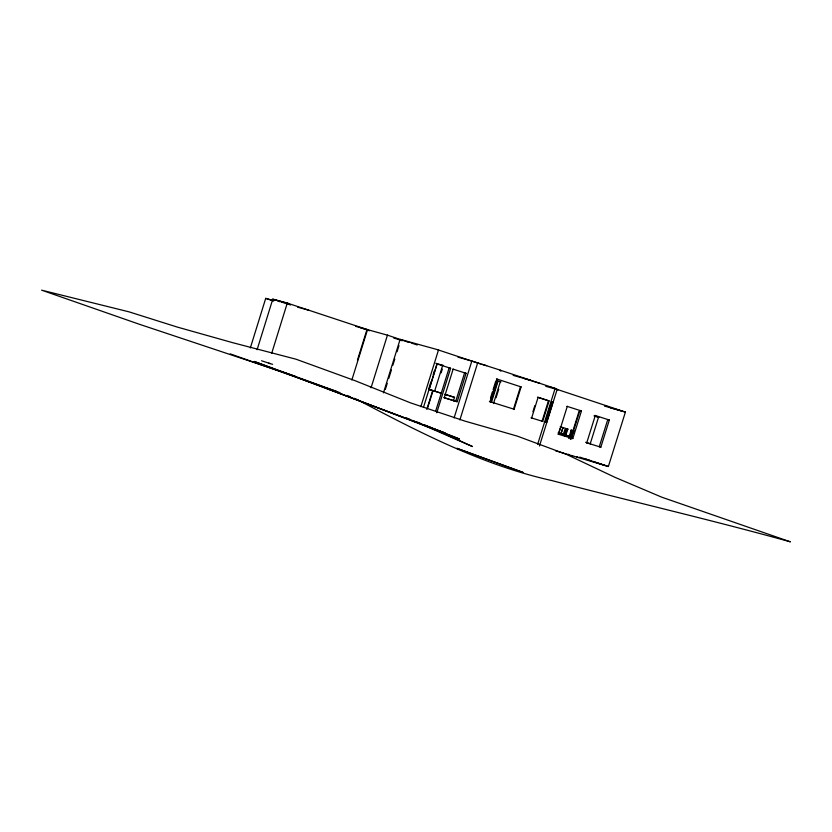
<?xml version="1.0" encoding="UTF-8"?>
<svg xmlns="http://www.w3.org/2000/svg" width="832" height="832" viewBox="0 0 832 832"><rect width="100%" height="100%" fill="white"/><g stroke="black" fill="none" stroke-linecap="round" stroke-linejoin="round"><path stroke-width="1.25" d="M408.866 342.399L387.452 335.13L371.062 387.785M500.334 370.167C502.538 371.966 498.961 370.5 500.334 370.167L471.848 361.026L454.106 417.914M550.701 386.922C551.834 387.764 549.214 386.984 550.597 386.911M604.708 405.517C606.57 407.243 608.514 405.85 605.238 406.318M250.328 347.963L265.71 298.376L273.874 300.716M257.098 349.71L272.782 299.156L287.279 303.087L367.526 329.628L351.863 379.964M271.679 353.35L287.279 303.087M561.08 433.482L562.921 427.554L563.503 427.742M357.438 360.162L366.985 329.472M383.469 392.86L400.13 339.321L438.506 349.939L420.836 406.671M385.341 389.428L387.234 383.354M388.742 378.487L391.394 369.97M392.912 365.102L394.805 359.029M397.072 351.728L398.965 345.644M428.948 388.222L430.872 382.034M433.191 374.598L434.346 370.885M423.426 407.514L437.018 363.875M429.104 389.636L437.216 363.605M426.816 409.469L432.713 390.551L429.125 389.418M427.461 408.387L432.994 390.634L441.522 393.307M434.658 391.071L442.697 365.258M441.126 372.861L442.281 369.179M435.698 411.05L449.155 367.869L450.622 368.295L436.758 412.755M453.149 369.117L444.226 397.738L457.184 401.731L466.055 373.298L452.858 369.065M453.409 400.899L454.522 397.342L444.746 394.274M457.184 401.731L455.728 401.274L464.589 372.882L466.055 373.298M459.888 419.89L477.745 362.658M490.526 397.925L492.388 391.976M493.126 389.594L495.726 381.264M497.089 379.059L490.027 401.679L489.414 401.492L514.124 409.24L521.102 386.911L496.475 378.882M490.89 402.126L497.38 381.337L497.962 381.503L491.462 402.303M493.48 403.593L500.334 381.638M496.08 397.706L498.742 389.178M532.927 411.705L534.82 405.652M549.089 400.91L548.475 400.733L542.069 421.21L542.693 421.408L549.089 400.91L538.096 397.342L531.648 417.966L531.034 417.768L542.693 421.408M537.638 444.35L555.131 388.388L500.906 370.396M551.002 407.794L552.146 404.113M546.541 422.614L552.874 402.334L551.585 401.773L545.21 422.188L544.274 421.897L546.541 422.614L545.605 422.323L551.949 402.043L552.874 402.334M539.458 445.994L557.149 389.407L555.131 388.388M558.771 432.65L560.175 428.147M558.584 434.19L567.278 406.37M563.118 435.25L564.886 429.614L566.634 430.154M563.69 435.427L565.448 429.79M564.262 435.77L566.072 429.988M564.824 435.947L566.28 431.319M569.92 436.55L571.418 431.746M570.242 437.975L572.125 431.964L573.206 432.297L571.012 439.327M570.305 439.098L579.02 411.424M571.49 438.256L571.865 437.06M557.856 434.065L572.811 438.568L581.443 410.966L566.914 406.297M586.737 442.853L595.306 415.47M590.242 443.726L598.551 417.175L594.89 416.104M586.362 442.718L600.829 447.179L609.326 420.025L594.911 415.386M555.454 450.757L608.369 466.502L625.404 412.09L557.149 389.407M561.101 433.493L562.962 427.565M276.058 300.165L288.798 303.628M297.596 307.143L308.922 310.274M355.753 326.373L387.66 335.223M408.897 342.233L408.304 342.42M457.922 357.146L471.661 361.005M481.728 364.281L486.699 365.674M513.178 375.378L530.629 380.276M545.74 386.287L558.189 389.834M605.03 406.214L622.294 411.133M610.501 407.846L625.404 412.09M521.102 386.911L520.478 386.734L513.51 409.053L514.124 409.24M496.34 380.505L501.02 381.857M435.822 363.272L443.425 365.498M581.443 410.966L579.883 410.509L571.272 438.079L572.811 438.568M609.326 420.025L607.766 419.567L599.279 446.69L600.829 447.179M593.986 415.875L598.874 417.321M568.922 454.511L568.381 454.345M268.632 363.158L272.615 364.322M562.921 452.556L563.077 452.618M572.114 455.593L572.624 455.759M523.619 378.342L539.937 383.375M443.955 397.644L455.728 401.274M558.23 432.858L569.39 436.29L558.407 432.796M560.217 426.712L567.913 429.104A72.332 61.225 -72.8 0 0 565.531 435.968M568.662 438.402A75.005 55.734 -72.4 0 0 571.064 430.123L571.761 430.342A75.046 55.744 -72.4 0 1 569.702 437.601M428.99 389.355L441.22 393.182M445.089 394.42L454.522 397.342M567.913 429.104L567.351 428.927A72.374 61.235 -72.8 0 0 564.97 435.802M571.064 430.123L574.08 431.07M572.499 432.078L573.206 432.297M585.728 442.281L590.585 443.82M537.472 397.166L548.475 400.733M436.8 363.854L450.622 368.295M295.121 376.199L139.048 324.158L41.6 290.16L129.043 311.854L177.268 327.07L232.752 342.701L295.932 359.185L354.744 380.567L410.55 402.875L465.046 421.148L517.254 436.103L566.758 454.511L614.962 477.329L661.783 497.193L790.4 541.84C711.277 519.875 631.249 501.436 551.845 480.563C481.915 464.984 419.557 432.307 356.637 399.298L354.224 398.33M265.71 298.376L273.582 300.903M585.073 458.827L608.369 466.502M579.706 457.101L590.658 460.72M593.091 461.521L605.259 465.535M411.143 342.971L417.227 344.989M393.619 337.917L402.147 340.735M360.682 327.839L369.522 330.73M272.782 299.156L280.301 301.569L279.022 301.569M281.278 301.964L290.628 304.98M437.798 349.783L480.48 363.938M261.529 360.755L270.182 363.594M230.256 353.891L324.064 387.057M326.508 387.92L337.511 391.81M300.706 378.737L445.141 433.014L254.197 361.462L340.101 392.714M326.144 388.222L459.545 439.036L423.426 424.57M417.404 422.157L421.023 423.602M346.996 395.418L350.615 396.874M406.526 417.945L410.124 419.422M412.526 420.399L472.493 446.545L425.755 425.381M554.226 388.118L556.754 389.386M577.793 457.132L576.898 456.851L577.793 457.132M522.985 472.399L457.007 448.354L522.985 472.399"/></g></svg>
